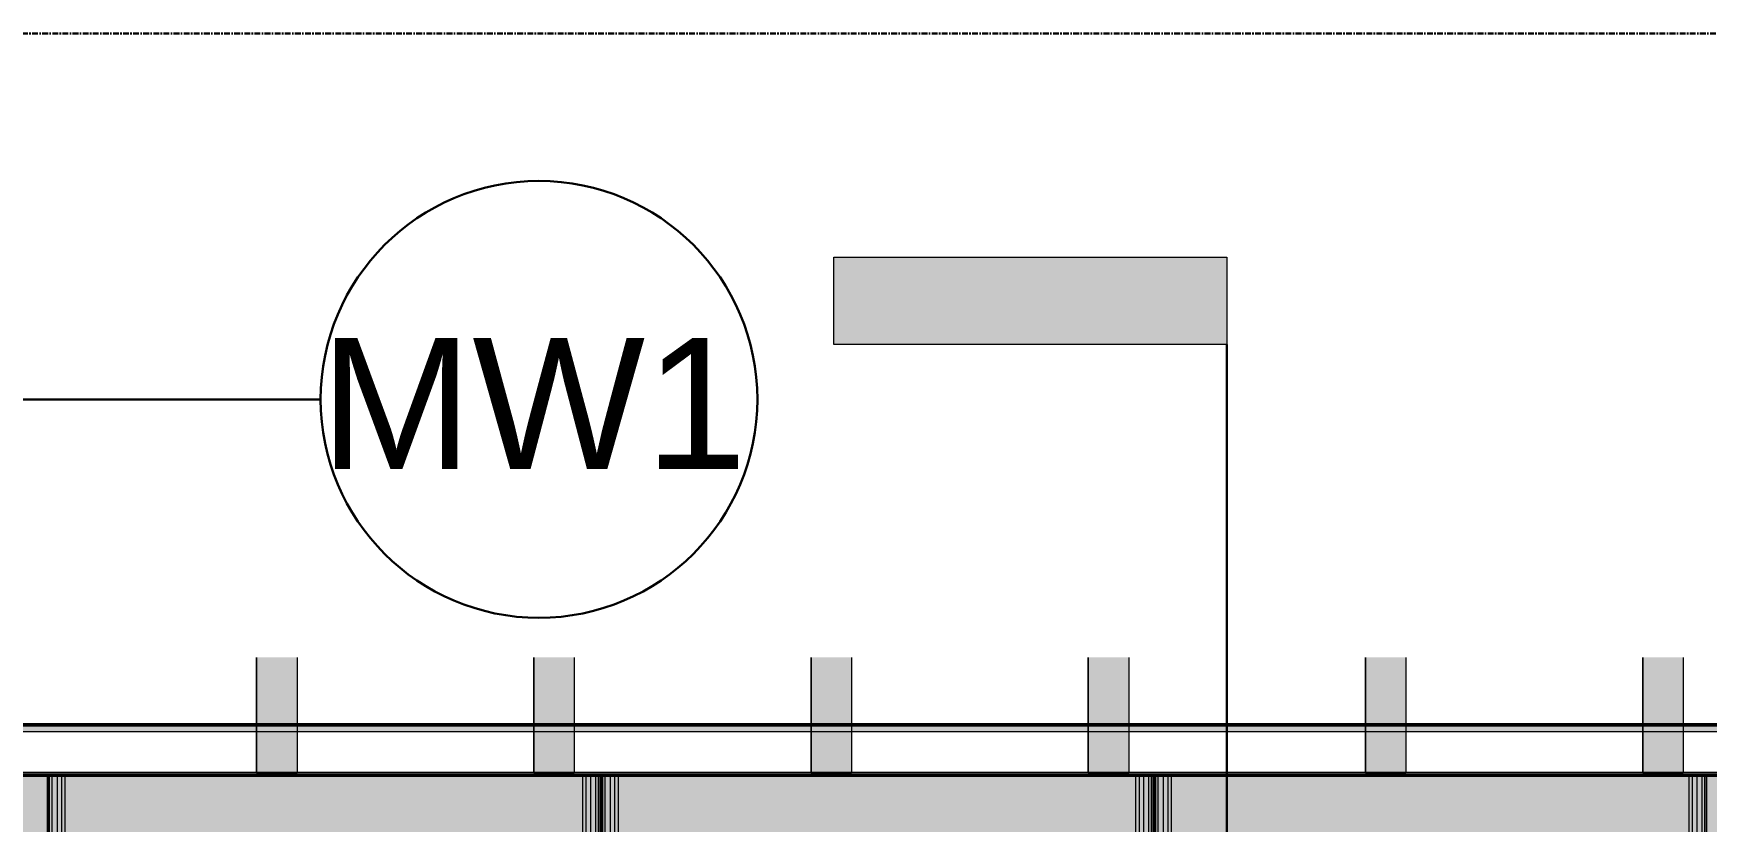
# Model space of a CAD drawing. Header units: inches. Extents: x -4126 to 2305, y -1116 to 12338.
# Drawn here: x -1141.5 to -996.6, y 11779 to 11847.2 of the extents above; entities that cross this region are included whole.
import ezdxf

# ---------------------------------------------------------------- set-up
doc = ezdxf.new("R2010")
doc.units = ezdxf.units.IN
doc.header["$MEASUREMENT"] = 0
doc.linetypes.add('Grid Line 1_2_', pattern=[0.875, 0.5, -0.125, 0.125, -0.125])
for name, color, linetype, lineweight in [('A-WALL', 113, 'Continuous', 13), ('A-WALL-IDEN', 211, 'Continuous', 30), ('G-ANNO-SYMB', 111, 'Continuous', 30), ('S-BEAM', 12, 'Continuous', 9), ('S-GRID', 1, 'Continuous', 9)]:
    doc.layers.add(name, color=color, linetype=linetype, lineweight=lineweight)
doc.styles.add('Arial_3', font='arial.ttf', dxfattribs={"height": 11.338583})

# ---------------------------------------------------------------- blocks, each defined once
blk = doc.blocks.new('CTR - 1st Phase - Common Walls_rvt-2-FRAMING PLAN - 2ND FLOOR AT RAMP')
at = {"layer": 'A-WALL', "transparency": 33554585}
h = blk.add_hatch(color=50, dxfattribs=at)
h.paths.add_polyline_path([(-3467.15, 11786.74), (-3467.15, 11787.36), (-3742.95, 11787.36), (-3742.95, 11786.74), (-3486.86, 11786.74)], flags=0)
h.paths.add_polyline_path([(-3444.48, 11786.74), (-3203.32, 11786.74), (-3203.32, 11787.36), (-3460.52, 11787.36), (-3460.52, 11786.74)], flags=0)
at = {"layer": 'A-WALL', "lineweight": 5, "transparency": 33554585}
blk.add_hatch(color=8, dxfattribs=at).paths.add_polyline_path([(-3203.32, 11782.99), (-3203.32, 11783.24), (-3742.95, 11783.24), (-3742.95, 11782.99), (-3274.97, 11782.99)], flags=0)
at = {"layer": 'A-WALL', "color": 53, "lineweight": 50}
for p, q in [((-3742.95, 11787.36), (-3467.77, 11787.36)), ((-3203.32, 11782.99), (-3742.95, 11782.99))]:
    blk.add_line(p, q, dxfattribs=at)
at = {"layer": 'A-WALL', "color": 254}
blk.add_line((-3742.95, 11787.36), (-3467.77, 11787.36), dxfattribs=at)
at = {"layer": 'A-WALL', "color": 253}
for p, q in [((-3467.15, 11786.74), (-3742.95, 11786.74)), ((-3467.15, 11783.24), (-3742.95, 11783.24))]:
    blk.add_line(p, q, dxfattribs=at)
at = {"layer": 'A-WALL', "color": 9}
blk.add_line((-3203.32, 11782.99), (-3742.95, 11782.99), dxfattribs=at)
blk = doc.blocks.new('034100 - Precast Structural Concrete - Solid Plank - 12_-1863286-FRAMING PLAN - 2ND FLOOR AT RAMP')
at = {"layer": 'S-BEAM', "transparency": 33554483}
h = blk.add_hatch(color=256, dxfattribs=at)
h.paths.add_polyline_path([(236, 23.9), (232, 23.9), (232, 23.52), (236, 23.52)], flags=0)
h.paths.add_polyline_path([(8, 23.9), (0, 23.9), (0, 23.52), (8, 23.52)], flags=0)
h = blk.add_hatch(color=256, dxfattribs=at)
h.paths.add_polyline_path([(236, -23.52), (236, 23.52), (232, 23.52), (232, -23.52)], flags=0)
h.paths.add_polyline_path([(8, 23.52), (0, 23.52), (0, -23.52), (8, -23.52), (8, 4.3)], flags=0)
h = blk.add_hatch(color=256, dxfattribs=at)
h.paths.add_polyline_path([(236, 23.09), (232, 23.09), (232, 22.7), (236, 22.7)], flags=0)
h.paths.add_polyline_path([(8, 23.09), (0, 23.09), (0, 22.7), (8, 22.7)], flags=0)
h = blk.add_hatch(color=256, dxfattribs=at)
h.paths.add_polyline_path([(236, -22.7), (232, -22.7), (232, -23.09), (236, -23.09)], flags=0)
h.paths.add_polyline_path([(8, -22.7), (0, -22.7), (0, -23.09), (8, -23.09)], flags=0)
h = blk.add_hatch(color=256, dxfattribs=at)
h.paths.add_polyline_path([(236, -23.52), (232, -23.52), (232, -23.9), (236, -23.9)], flags=0)
h.paths.add_polyline_path([(8, -23.52), (0, -23.52), (0, -23.9), (8, -23.9)], flags=0)
at = {"layer": 'S-BEAM'}
for p, q in [((0, 23.94), (0, 23.9)), ((0, 23.94), (8, 23.94)), ((0, 23.76), (0, 23.9)), ((0, 23.9), (0, 23.52)), ((0, 23.9), (8, 23.9)), ((0, 23.52), (0, 23.76)), ((0, 23.76), (8, 23.76)), ((0, 23.76), (8, 23.76)), ((0, 22.7), (0, 23.52)), ((0, 23.52), (0, -23.52)), ((0, 23.52), (8, 23.52)), ((0, 22.7), (0, 23.09)), ((0, 23.09), (0, 22.7)), ((0, 23.09), (8, 23.09)), ((0, 23.09), (8, 23.09)), ((0, 22.4), (0, 22.7)), ((0, 22.7), (8, 22.7)), ((0, -22.4), (0, 22.4)), ((0, 22.4), (8, 22.4)), ((0, -22.7), (0, -22.4)), ((0, -22.4), (8, -22.4)), ((0, -23.52), (0, -22.7)), ((0, -22.7), (0, -23.09)), ((0, -23.09), (0, -22.7)), ((0, -22.7), (8, -22.7)), ((0, -23.09), (8, -23.09)), ((0, -23.09), (8, -23.09)), ((0, -23.52), (0, -23.9)), ((0, -23.76), (0, -23.52)), ((8, -23.52), (0, -23.52)), ((0, -23.9), (0, -23.76)), ((8, -23.76), (0, -23.76)), ((0, -23.76), (8, -23.76)), ((0, -23.9), (0, -23.94)), ((0, -23.9), (8, -23.9)), ((0, -23.94), (8, -23.94))]:
    blk.add_line(p, q, dxfattribs=at)
blk = doc.blocks.new('034100 - Precast Structural Concrete - Solid Plank - 12_-V222-FRAMING PLAN - 2ND FLOOR AT RAMP')
at = {"layer": 'S-BEAM', "transparency": 33554483}
h = blk.add_hatch(color=256, dxfattribs=at)
h.paths.add_polyline_path([(236, 23.9), (232, 23.9), (232, 23.52), (236, 23.52)], flags=0)
h.paths.add_polyline_path([(8, 23.9), (0, 23.9), (0, 23.52), (8, 23.52)], flags=0)
h = blk.add_hatch(color=256, dxfattribs=at)
h.paths.add_polyline_path([(236, -23.52), (236, 23.52), (232, 23.52), (232, -23.52)], flags=0)
h.paths.add_polyline_path([(8, 23.52), (0, 23.52), (0, -23.52), (8, -23.52)], flags=0)
h = blk.add_hatch(color=256, dxfattribs=at)
h.paths.add_polyline_path([(236, 23.09), (232, 23.09), (232, 22.7), (236, 22.7)], flags=0)
h.paths.add_polyline_path([(8, 23.09), (0, 23.09), (0, 22.7), (8, 22.7)], flags=0)
h = blk.add_hatch(color=256, dxfattribs=at)
h.paths.add_polyline_path([(236, -22.7), (232, -22.7), (232, -23.09), (236, -23.09)], flags=0)
h.paths.add_polyline_path([(8, -22.7), (0, -22.7), (0, -23.09), (8, -23.09)], flags=0)
h = blk.add_hatch(color=256, dxfattribs=at)
h.paths.add_polyline_path([(236, -23.52), (232, -23.52), (232, -23.9), (236, -23.9)], flags=0)
h.paths.add_polyline_path([(8, -23.52), (0, -23.52), (0, -23.9), (8, -23.9)], flags=0)
at = {"layer": 'S-BEAM'}
for p, q in [((0, 23.94), (0, 23.9)), ((0, 23.94), (8, 23.94)), ((0, 23.76), (0, 23.9)), ((0, 23.9), (0, 23.52)), ((0, 23.9), (8, 23.9)), ((0, 23.52), (0, 23.76)), ((0, 23.76), (8, 23.76)), ((0, 23.76), (8, 23.76)), ((0, 22.7), (0, 23.52)), ((0, 23.52), (0, -23.52)), ((0, 23.52), (8, 23.52)), ((0, 22.7), (0, 23.09)), ((0, 23.09), (0, 22.7)), ((0, 23.09), (8, 23.09)), ((0, 23.09), (8, 23.09)), ((0, 22.4), (0, 22.7)), ((0, 22.7), (8, 22.7)), ((0, -22.4), (0, 22.4)), ((0, 22.4), (8, 22.4)), ((0, -22.7), (0, -22.4)), ((0, -22.4), (8, -22.4)), ((0, -23.52), (0, -22.7)), ((0, -22.7), (0, -23.09)), ((0, -23.09), (0, -22.7)), ((0, -22.7), (8, -22.7)), ((0, -23.09), (8, -23.09)), ((0, -23.09), (8, -23.09)), ((0, -23.52), (0, -23.9)), ((0, -23.76), (0, -23.52)), ((8, -23.52), (0, -23.52)), ((0, -23.9), (0, -23.76)), ((8, -23.76), (0, -23.76)), ((0, -23.76), (8, -23.76)), ((0, -23.9), (0, -23.94)), ((0, -23.9), (8, -23.9)), ((0, -23.94), (8, -23.94))]:
    blk.add_line(p, q, dxfattribs=at)
blk = doc.blocks.new('034100 - Precast Structural Concrete - Solid Plank - 12_-V223-FRAMING PLAN - 2ND FLOOR AT RAMP')
at = {"layer": 'S-BEAM', "transparency": 33554483}
h = blk.add_hatch(color=256, dxfattribs=at)
h.paths.add_polyline_path([(236, 23.52), (236, 23.9), (232, 23.9), (232, 23.52), (235.55, 23.52)], flags=0)
h.paths.add_polyline_path([(8, 23.9), (0, 23.9), (0, 23.52), (8, 23.52)], flags=0)
h = blk.add_hatch(color=256, dxfattribs=at)
h.paths.add_polyline_path([(236, -23.52), (236, 23.52), (232, 23.52), (232, -23.52)], flags=0)
h.paths.add_polyline_path([(8, 23.52), (0, 23.52), (0, -23.52), (8, -23.52)], flags=0)
h = blk.add_hatch(color=256, dxfattribs=at)
h.paths.add_polyline_path([(236, 22.7), (236, 23.09), (232, 23.09), (232, 22.7), (234.73, 22.7)], flags=0)
h.paths.add_polyline_path([(8, 23.09), (0, 23.09), (0, 22.7), (8, 22.7)], flags=0)
h = blk.add_hatch(color=256, dxfattribs=at)
h.paths.add_polyline_path([(236, -22.7), (232, -22.7), (232, -23.09), (236, -23.09)], flags=0)
h.paths.add_polyline_path([(8, -22.7), (0, -22.7), (0, -23.09), (8, -23.09)], flags=0)
h = blk.add_hatch(color=256, dxfattribs=at)
h.paths.add_polyline_path([(236, -23.52), (232, -23.52), (232, -23.9), (236, -23.9)], flags=0)
h.paths.add_polyline_path([(8, -23.52), (0, -23.52), (0, -23.9), (8, -23.9)], flags=0)
at = {"layer": 'S-BEAM'}
for p, q in [((0, 23.94), (0, 23.9)), ((0, 23.94), (8, 23.94)), ((0, 23.76), (0, 23.9)), ((0, 23.9), (0, 23.52)), ((0, 23.9), (8, 23.9)), ((0, 23.52), (0, 23.76)), ((0, 23.76), (8, 23.76)), ((0, 23.76), (8, 23.76)), ((0, 22.7), (0, 23.52)), ((0, 23.52), (0, -23.52)), ((0, 23.52), (8, 23.52)), ((0, 22.7), (0, 23.09)), ((0, 23.09), (0, 22.7)), ((0, 23.09), (8, 23.09)), ((0, 23.09), (8, 23.09)), ((0, 22.4), (0, 22.7)), ((0, 22.7), (8, 22.7)), ((0, -22.4), (0, 22.4)), ((0, 22.4), (8, 22.4)), ((0, -22.7), (0, -22.4)), ((0, -22.4), (8, -22.4)), ((0, -23.52), (0, -22.7)), ((0, -22.7), (0, -23.09)), ((0, -23.09), (0, -22.7)), ((0, -22.7), (8, -22.7)), ((0, -23.09), (8, -23.09)), ((0, -23.09), (8, -23.09)), ((0, -23.52), (0, -23.9)), ((0, -23.76), (0, -23.52)), ((8, -23.52), (0, -23.52)), ((0, -23.9), (0, -23.76)), ((8, -23.76), (0, -23.76)), ((0, -23.76), (8, -23.76)), ((0, -23.9), (0, -23.94)), ((0, -23.9), (8, -23.9)), ((0, -23.94), (8, -23.94))]:
    blk.add_line(p, q, dxfattribs=at)
blk = doc.blocks.new('TRUSS - 22_-1868956-FRAMING PLAN - 2ND FLOOR AT RAMP')
at = {"layer": 'S-BEAM', "transparency": 33554483}
for points in [[(162.17, -1.75), (162.17, 1.75), (156.35, 1.75), (156.35, -1.75)], [(162.8, 1.75), (162.17, 1.75), (162.17, -1.75), (162.8, -1.75)], [(166.3, 1.75), (162.8, 1.75), (162.8, -1.75), (166.3, -1.75)]]:
    blk.add_hatch(color=256, dxfattribs=at).paths.add_polyline_path(points, flags=0)
at = {"layer": 'S-BEAM'}
for p, q in [((156.35, 1.75), (162.17, 1.75)), ((156.35, 1.75), (162.17, 1.75)), ((162.17, 1.75), (162.8, 1.75)), ((162.17, 1.75), (162.8, 1.75)), ((162.8, 1.75), (166.3, 1.75)), ((162.8, 1.75), (166.3, 1.75)), ((166.3, -1.75), (166.3, 1.75)), ((166.3, 1.75), (166.3, -1.75)), ((162.17, -1.75), (156.35, -1.75)), ((156.35, -1.75), (162.17, -1.75)), ((162.8, -1.75), (162.17, -1.75)), ((162.17, -1.75), (162.8, -1.75)), ((166.3, -1.75), (162.8, -1.75)), ((162.8, -1.75), (166.3, -1.75))]:
    blk.add_line(p, q, dxfattribs=at)
blk = doc.blocks.new('Drafting View - Extremo final de sección - Rellenado-14997-FRAMING PLAN - 2ND FLOOR AT RAMP')
at = {"layer": 'G-ANNO-SYMB', "lineweight": 9}
blk.add_hatch(color=256, dxfattribs=at).paths.add_polyline_path([(0, 0.3543), (0, 0), (-0.0787, 0), (-0.0787, 0.3543)], flags=0)
for p, q in [((0, 0.3543), (-0.0787, 0.3543)), ((-0.0787, 0.3543), (-0.0787, 0)), ((0, 0), (0, 0.3543)), ((-0.0787, 0), (0, 0))]:
    blk.add_line(p, q, dxfattribs=at)
blk = doc.blocks.new('Wall Type - Familia4-287244-FRAMING PLAN - 2ND FLOOR AT RAMP')
at = {"layer": 'A-WALL-IDEN'}
blk.add_circle((0, 0), 0.1969, dxfattribs=at)

msp = doc.modelspace()

# ---------------------------------------------------------------- hatches: boundary and pattern name
at = {"layer": 'A-WALL', "transparency": 33554483}
msp.add_hatch(color=256, dxfattribs=at).paths.add_polyline_path([(-624.6, 11774.989), (-624.6, 11782.989), (-1168.6, 11782.989), (-1168.6, 11774.989), (-688.243, 11774.989)], flags=0)

# ---------------------------------------------------------------- linework, layer by layer
at = {"layer": 'A-WALL', "lineweight": 50}
msp.add_line((-1160.6, 11782.989), (-616.6, 11782.989), dxfattribs=at)
at = {"layer": 'A-WALL-IDEN'}
msp.add_line((-1164.6, 11815.522), (-1116.665, 11815.522), dxfattribs=at)
at = {"layer": 'G-ANNO-SYMB'}
msp.add_line((-1038.164, 11820.272), (-1038.164, 11735.406), dxfattribs=at)
at = {"layer": 'S-GRID', "linetype": 'Grid Line 1_2_', "lineweight": 30}
msp.add_line((627.297, 11847.189), (-1400.408, 11847.189), dxfattribs=at)

# ---------------------------------------------------------------- block references
at = {"lineweight": 5}
msp.add_blockref('CTR - 1st Phase - Common Walls_rvt-2-FRAMING PLAN - 2ND FLOOR AT RAMP', (2586.724, 0), dxfattribs=at)
at = {"layer": 'A-WALL-IDEN', "xscale": 95.99999999999994, "yscale": 95.99999999999994, "zscale": 95.99999999999994}
msp.add_blockref('Wall Type - Familia4-287244-FRAMING PLAN - 2ND FLOOR AT RAMP', (-1097.703, 11815.522), dxfattribs=at)
at = {"layer": 'G-ANNO-SYMB', "extrusion": (0, 0, -1), "xscale": 95.99999999999994, "yscale": 95.99999999999994, "zscale": 95.99999999999994, "rotation": 270.0000000000003}
msp.add_blockref('Drafting View - Extremo final de sección - Rellenado-14997-FRAMING PLAN - 2ND FLOOR AT RAMP', (1038.164, 11820.272), dxfattribs=at)
at = {"layer": 'S-BEAM'}
for name, p, rotation in [('TRUSS - 22_-1868956-FRAMING PLAN - 2ND FLOOR AT RAMP', (-1120.4, 11949.539), 270), ('TRUSS - 22_-1868956-FRAMING PLAN - 2ND FLOOR AT RAMP', (-1096.4, 11949.539), 270), ('TRUSS - 22_-1868956-FRAMING PLAN - 2ND FLOOR AT RAMP', (-1072.4, 11949.539), 270), ('TRUSS - 22_-1868956-FRAMING PLAN - 2ND FLOOR AT RAMP', (-1048.4, 11949.539), 270), ('TRUSS - 22_-1868956-FRAMING PLAN - 2ND FLOOR AT RAMP', (-1024.4, 11949.539), 270), ('TRUSS - 22_-1868956-FRAMING PLAN - 2ND FLOOR AT RAMP', (-1000.4, 11949.539), 270), ('034100 - Precast Structural Concrete - Solid Plank - 12_-1863286-FRAMING PLAN - 2ND FLOOR AT RAMP', (-1116.336, 11782.989), 270.0000000000009), ('034100 - Precast Structural Concrete - Solid Plank - 12_-V222-FRAMING PLAN - 2ND FLOOR AT RAMP', (-1068.454, 11782.989), 270.0000000000009), ('034100 - Precast Structural Concrete - Solid Plank - 12_-V223-FRAMING PLAN - 2ND FLOOR AT RAMP', (-1020.573, 11782.989), 270.0000000000009)]:
    msp.add_blockref(name, p, dxfattribs=dict(at, rotation=rotation))

# ---------------------------------------------------------------- texts
at = {"layer": 'A-WALL-IDEN', "lineweight": 9, "insert": (-1116.665, 11820.835), "char_height": 11.3386, "width": 46.359, "attachment_point": 1, "style": 'Arial_3'}
msp.add_mtext('MW1', dxfattribs=at)

doc.saveas('drawing.dxf')
